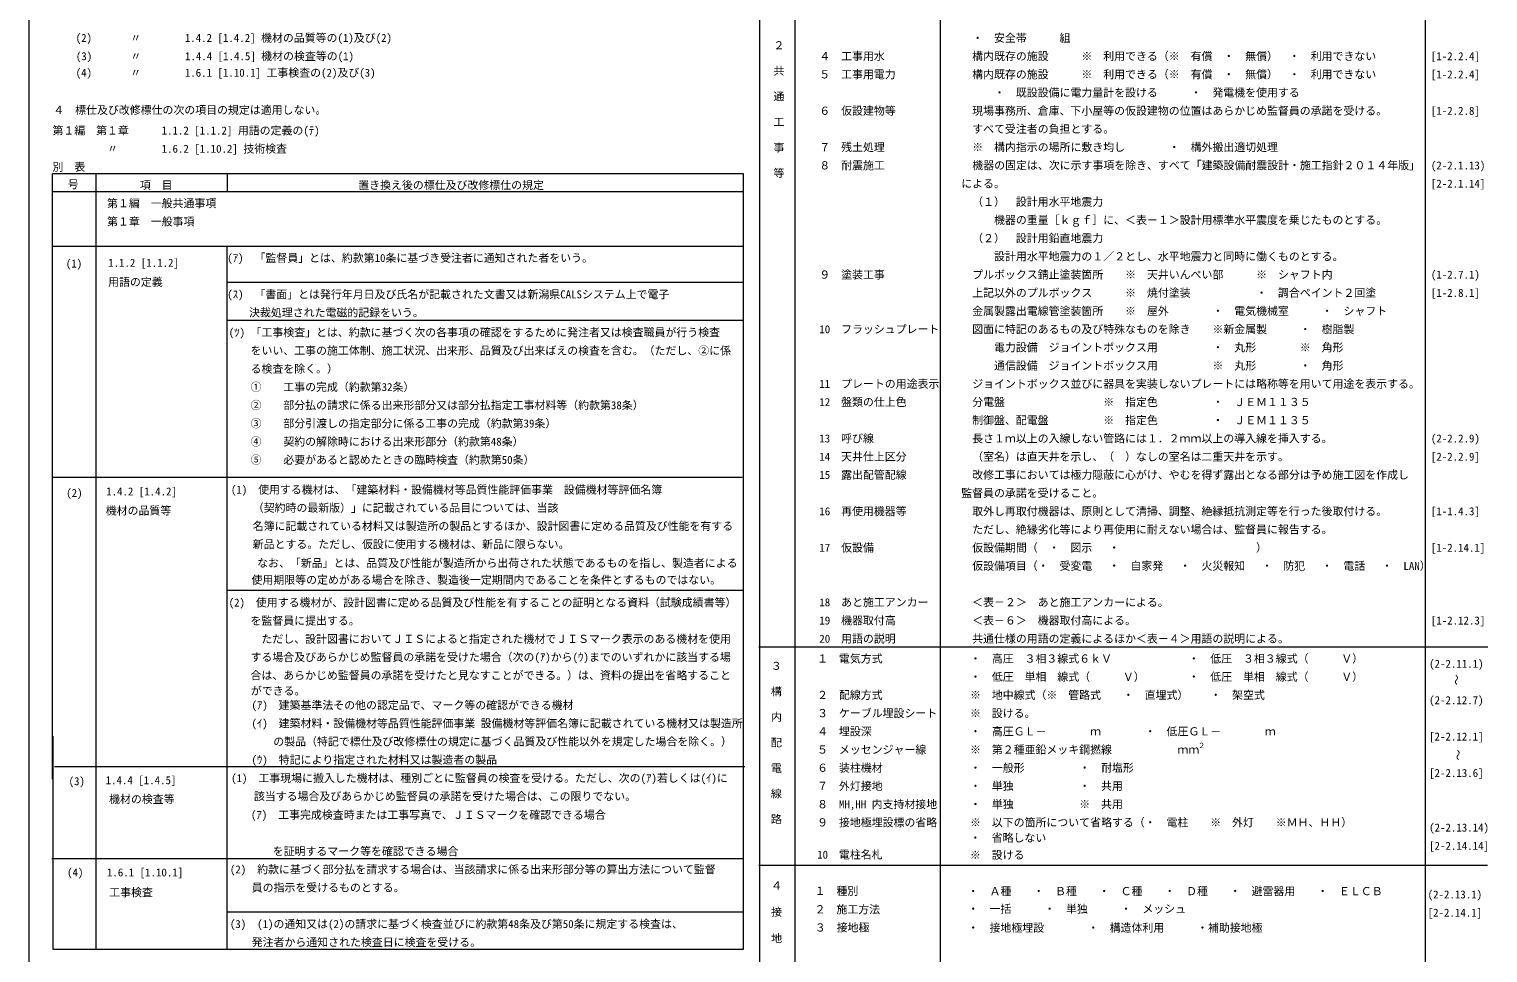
# Model space of a CAD drawing. Units: millimetres on the paper. Extents: x -504 to 402, y -275 to 390.
# Drawn here: x -399.4 to 1.3, y -125.7 to 128 of the extents above; entities that cross this region are included whole.
import ezdxf
from ezdxf.enums import TextEntityAlignment as Align

# ---------------------------------------------------------------- set-up
doc = ezdxf.new("R2010")
doc.units = ezdxf.units.MM
for name, color, linetype, lineweight in [('F-2_文字', 4, 'Continuous', 9), ('F-5_項目枠', 4, 'Continuous', 9), ('F-7', 4, 'Continuous', 9)]:
    doc.layers.add(name, color=color, linetype=linetype, lineweight=lineweight)
doc.styles.add('@ＭＳ ゴシック', font='')
doc.styles.add('ＭＳ ゴシック', font='')
doc.styles.get('@ＭＳ ゴシック').set_extended_font_data('@MS Gothic')
doc.styles.get('ＭＳ ゴシック').set_extended_font_data('MS Gothic')

msp = doc.modelspace()

# ---------------------------------------------------------------- linework, layer by layer
at = {"layer": 'F-5_項目枠'}
for p, q in [((-198.743, 279.319), (-198.743, -245.949)), ((-189.104, 279.076), (-189.104, -250.481)), ((-149.105, 279.076), (-149.105, -250.481)), ((-15.895, 279.076), (-15.895, -250.481)), ((-392.993, -78.021), (-392.993, 88.384)), ((-392.993, 88.384), (-203.278, 88.384)), ((-380.993, -124.823), (-380.993, 88.384)), ((-345.015, 88.384), (-345.015, 83.384)), ((-203.278, 88.384), (-203.278, -124.819)), ((-392.993, 83.384), (-203.397, 83.384)), ((-392.993, 68.384), (-203.278, 68.384)), ((-344.993, -124.823), (-344.993, 68.384)), ((-203.278, 58.384), (-344.993, 58.384)), ((-203.303, 47.932), (-344.993, 47.932)), ((-392.991, 4.971), (-203.503, 4.971)), ((-203.304, -26.225), (-344.813, -26.225)), ((-342.885, -26.225), (-344.792, -26.225)), ((-198.944, -41.625), (1.306, -41.625)), ((-392.792, -124.833), (-392.792, -66.238)), ((-202.762, -74.586), (-392.477, -74.586)), ((-393.16, -99.786), (-203.445, -99.786)), ((-198.992, -101.684), (1.258, -101.684)), ((-203.454, -114.564), (-345.001, -114.564)), ((-203.296, -124.833), (-392.792, -124.833))]:
    msp.add_line(p, q, dxfattribs=at)
at = {"layer": 'F-7'}
msp.add_line((-399.393, -275.081), (-399.393, 279.719), dxfattribs=at)

# ---------------------------------------------------------------- texts
at = {"layer": 'F-2_文字', "style": 'ＭＳ ゴシック'}
for s, height, p in [('(2)\u3000\u3000 \u3000〃 \u3000\u3000\u3000 1.4.2 [1.4.2] 機材の品質等の(1)及び(2)', 2.199, (-386.614, 123.824)), ('・\u3000安全帯\u3000\u3000\u3000組', 2.199, (-140.34, 123.8)), ('(3)\u3000\u3000 \u3000〃 \u3000\u3000\u3000 1.4.4 [1.4.5] 機材の検査等の(1)', 2.199, (-386.56, 118.8)), ('４\u3000工事用水', 2.199, (-182.34, 118.8)), ('構内既存の施設', 2.199, (-140.34, 118.8)), ('※\u3000利用できる（※\u3000有償\u3000・\u3000無償）\u3000・\u3000利用できない', 2.199, (-110.34, 118.8)), ('[1-2.2.4]', 2.199, (-14.34, 118.8)), ('(4)\u3000\u3000 \u3000〃 \u3000\u3000\u3000 1.6.1 [1.10.1] 工事検査の(2)及び(3)', 2.199, (-386.614, 114.262)), ('５\u3000工事用電力', 2.199, (-182.34, 113.8)), ('構内既存の施設', 2.199, (-140.34, 113.8)), ('※\u3000利用できる（※\u3000有償\u3000・\u3000無償）\u3000・\u3000利用できない', 2.199, (-110.34, 113.8)), ('[1-2.2.4]', 2.199, (-14.34, 113.8)), ('\u3000\u3000・\u3000既設設備に電力量計を設ける\u3000\u3000\u3000・\u3000発電機を使用する', 2.199, (-140.34, 108.8)), ('４\u3000標仕及び改修標仕の次の項目の規定は適用しない。', 2.199, (-392.766, 104.02)), ('６\u3000仮設建物等', 2.199, (-182.34, 103.8)), ('現場事務所、倉庫、下小屋等の仮設建物の位置はあらかじめ監督員の承諾を受ける。', 2.199, (-140.34, 103.8)), ('[1-2.2.8]', 2.199, (-14.34, 103.8)), ('第１編  第１章  \u3000\u30001.1.2 [1.1.2] 用語の定義の(ﾃ)', 2.199, (-392.993, 98.384)), ('すべて受注者の負担とする。', 2.199, (-140.34, 98.8)), ('\u3000\u3000\u3000\u3000\u3000〃  \u3000\u3000\u30001.6.2 [1.10.2] 技術検査', 2.199, (-392.993, 93.384)), ('７\u3000残土処理', 2.199, (-182.34, 93.8)), ('※\u3000構内指示の場所に敷き均し', 2.199, (-140.34, 93.8)), ('・\u3000構外搬出適切処理', 2.199, (-86.34, 93.8)), ('\u3000\u3000別\u3000表', 2.199, (-398.993, 88.384)), ('８\u3000耐震施工', 2.199, (-182.34, 88.8)), ('機器の固定は、次に示す事項を除き、すべて「建築設備耐震設計・施工指針２０１４年版」', 2.199, (-140.302, 88.832)), ('(2-2.1.13)', 2.199, (-14.34, 88.8)), ('号', 2.199, (-388.81, 83.608)), ('項\u3000目', 2.199, (-368.993, 83.384)), ('置き換え後の標仕及び改修標仕の規定', 2.199, (-308.993, 83.384)), ('\u3000による。', 2.199, (-146.34, 83.8)), ('[2-2.1.14]', 2.199, (-14.34, 83.8)), ('\u3000第１編\u3000一般共通事項', 2.199, (-380.993, 78.384)), ('（１）\u3000設計用水平地震力', 2.199, (-140.34, 78.8)), ('\u3000第１章\u3000一般事項', 2.199, (-380.993, 73.384)), ('機器の重量［ｋｇｆ］に、＜表－１＞設計用標準水平震度を乗じたものとする。', 2.199, (-134.34, 73.8)), ('（２）\u3000設計用鉛直地震力', 2.199, (-140.34, 68.8)), ('(1)', 2.199, (-389.321, 61.838)), ('  1.1.2 [1.1.2]', 2.199, (-380.699, 62.049)), ('(ｱ)\u3000「監督員」とは、約款第10条に基づき受注者に通知された者をいう。', 2.199, (-344.993, 63.384)), ('設計用水平地震力の１／２とし、水平地震力と同時に働くものとする。', 2.199, (-134.34, 63.8)), ('９\u3000塗装工事', 2.199, (-182.34, 58.8)), ('プルボックス錆止塗装箇所', 2.199, (-140.34, 58.8)), ('※\u3000天井いんぺい部', 2.199, (-98.34, 58.8)), ('※\u3000シャフト内', 2.199, (-62.34, 58.8)), ('(1-2.7.1)', 2.199, (-14.34, 58.8)), ('\u3000用語の定義', 2.199, (-380.699, 56.791)), ('(ｽ)\u3000「書面」とは発行年月日及び氏名が記載された文書又は新潟県CALSシステム上で電子', 2.199, (-344.993, 53.384)), ('上記以外のプルボックス', 2.199, (-140.34, 53.8)), ('※\u3000焼付塗装', 2.199, (-98.34, 53.8)), ('・\u3000調合ペイント２回塗', 2.199, (-62.34, 53.8)), ('[1-2.8.1]', 2.199, (-14.34, 53.8)), ('決裁処理された電磁的記録をいう。', 2.199, (-338.993, 48.384)), ('金属製露出電線管塗装箇所', 2.199, (-140.34, 48.8)), ('※\u3000屋外', 2.199, (-98.34, 48.8)), ('・\u3000電気機械室', 2.199, (-74.34, 48.8)), ('・\u3000シャフト', 2.199, (-44.34, 48.8)), ('(ﾂ) 「工事検査」とは、約款に基づく次の各事項の確認をするために発注者又は検査職員が行う検査', 2.199, (-344.572, 42.932)), ('10\u3000フラッシュプレート', 2.199, (-182.34, 43.8)), ('図面に特記のあるもの及び特殊なものを除き', 2.199, (-140.34, 43.8)), ('※新金属製', 2.199, (-74.34, 43.8)), ('・\u3000樹脂製', 2.199, (-50.34, 43.8)), ('をいい、工事の施工体制、施工状況、出来形、品質及び出来ばえの検査を含む。（ただし、②に係', 2.199, (-338.572, 37.932)), ('電力設備\u3000ジョイントボックス用', 2.199, (-134.34, 38.8)), ('・\u3000丸形', 2.199, (-74.34, 38.8)), ('※\u3000角形', 2.199, (-50.34, 38.8)), ('る検査を除く。）', 2.199, (-338.572, 32.932)), ('通信設備\u3000ジョイントボックス用', 2.199, (-134.34, 33.8)), ('※\u3000丸形', 2.199, (-74.34, 33.8)), ('・\u3000角形', 2.199, (-50.34, 33.8)), ('①\u3000\u3000工事の完成（約款第32条）', 2.199, (-338.572, 27.932)), ('11\u3000プレートの用途表示', 2.199, (-182.34, 28.8)), ('ジョイントボックス並びに器具を実装しないプレートには略称等を用いて用途を表示する。', 2.199, (-140.34, 28.8)), ('②\u3000\u3000部分払の請求に係る出来形部分又は部分払指定工事材料等（約款第38条）', 2.199, (-338.572, 22.932)), ('12\u3000盤類の仕上色', 2.199, (-182.34, 23.8)), ('分電盤', 2.199, (-140.34, 23.8)), ('※\u3000指定色', 2.199, (-104.34, 23.8)), ('・\u3000ＪＥＭ１１３５', 2.199, (-74.34, 23.8)), ('③\u3000\u3000部分引渡しの指定部分に係る工事の完成（約款第39条）', 2.199, (-338.572, 17.932)), ('制御盤、配電盤', 2.199, (-140.34, 18.8)), ('※\u3000指定色', 2.199, (-104.34, 18.8)), ('・\u3000ＪＥＭ１１３５', 2.199, (-74.34, 18.8)), ('④\u3000\u3000契約の解除時における出来形部分（約款第48条）', 2.199, (-338.572, 12.932)), ('13\u3000呼び線', 2.199, (-182.34, 13.8)), ('長さ１ｍ以上の入線しない管路には１．２ｍｍ以上の導入線を挿入する。', 2.199, (-140.34, 13.8)), ('(2-2.2.9)', 2.199, (-14.34, 13.8)), ('（室名）は直天井を示し、（\u3000）なしの室名は二重天井を示す。', 2.199, (-140.34, 8.8)), ('⑤\u3000\u3000必要があると認めたときの臨時検査（約款第50条）', 2.199, (-338.572, 7.932)), ('14\u3000天井仕上区分', 2.199, (-182.34, 8.8)), ('[2-2.2.9]', 2.199, (-14.34, 8.8)), ('15\u3000露出配管配線', 2.199, (-182.34, 3.8)), ('改修工事においては極力隠蔽に心がけ、やむを得ず露出となる部分は予め施工図を作成し', 2.199, (-140.34, 3.8)), ('(2)', 2.199, (-389.22, -1.171)), ('  1.4.2 [1.4.2]', 2.199, (-381.243, -0.754)), ('(1)  使用する機材は、「建築材料・設備機材等品質性能評価事業\u3000設備機材等評価名簿', 2.199, (-343.97, -0.26)), ('\u3000監督員の承諾を受けること。', 2.199, (-146.34, -1.2)), ('\u3000機材の品質等', 2.199, (-381.362, -6.019)), ('（契約時の最新版）」に記載されている品目については、当該', 2.199, (-337.97, -5.26)), ('16\u3000再使用機器等', 2.199, (-182.34, -6.2)), ('取外し再取付機器は、原則として清掃、調整、絶縁抵抗測定等を行った後取付ける。', 2.199, (-140.34, -6.2)), ('[1-1.4.3]', 2.199, (-14.34, -6.2)), ('名簿に記載されている材料又は製造所の製品とするほか、設計図書に定める品質及び性能を有する', 2.199, (-337.97, -10.26)), ('ただし、絶縁劣化等により再使用に耐えない場合は、監督員に報告する。', 2.199, (-140.34, -11.2)), ('新品とする。ただし、仮設に使用する機材は、新品に限らない。', 2.199, (-337.97, -15.26)), ('17\u3000仮設備', 2.199, (-182.34, -16.2)), ('仮設備期間（\u3000・\u3000図示 \u3000・\u3000\u3000\u3000\u3000\u3000\u3000\u3000\u3000\u3000 \u3000\u3000\u3000）\u3000', 2.199, (-140.34, -16.2)), ('[1-2.14.1]', 2.199, (-14.34, -16.2)), ('なお、「新品」とは、品質及び性能が製造所から出荷された状態であるものを指し、製造者による', 2.199, (-336.77, -20.424)), ('仮設備項目（・\u3000受変電 \u3000・\u3000自家発 \u3000・\u3000火災報知 \u3000・\u3000防犯 \u3000・\u3000電話 \u3000・\u3000LAN）', 2.199, (-140.34, -21.2)), ('使用期限等の定めがある場合を除き、製造後一定期間内であることを条件とするものではない。', 2.199, (-338.311, -25.045)), ('(2)  使用する機材が、設計図書に定める品質及び性能を有することの証明となる資料（試験成績書等）', 2.199, (-344.591, -31.269)), ('18\u3000あと施工アンカー', 2.199, (-182.34, -31.2)), ('＜表－２＞\u3000あと施工アンカーによる。', 2.199, (-140.34, -31.2)), ('を監督員に提出する。', 2.199, (-338.591, -36.269)), ('19\u3000機器取付高', 2.199, (-182.34, -36.2)), ('＜表－６＞\u3000機器取付高による。', 2.199, (-140.34, -36.2)), ('[1-2.12.3]', 2.199, (-14.34, -36.2)), ('\u3000ただし、設計図書においてＪＩＳによると指定された機材でＪＩＳマーク表示のある機材を使用', 2.199, (-338.591, -41.269)), ('20\u3000用語の説明', 2.199, (-182.34, -41.2)), ('共通仕様の用語の定義によるほか＜表－４＞用語の説明による。', 2.199, (-140.34, -41.2)), ('する場合及びあらかじめ監督員の承諾を受けた場合（次の(ｱ)から(ｳ)までのいずれかに該当する場', 2.199, (-338.591, -46.269)), ('１\u3000電気方式', 2.199, (-182.945, -46.67)), ('・\u3000高圧\u3000３相３線式６ｋＶ', 2.199, (-140.945, -46.67)), ('・\u3000低圧\u3000３相３線式（\u3000\u3000\u3000Ｖ）', 2.199, (-80.945, -46.67)), ('合は、あらかじめ監督員の承諾を受けたと見なすことができる。）は、資料の提出を省略すること', 2.199, (-338.591, -51.269)), ('(2-2.11.1)', 2.199, (-14.82, -48.081)), ('・\u3000低圧\u3000単相\u3000線式（\u3000\u3000\u3000Ｖ）', 2.199, (-140.945, -51.67)), ('・\u3000低圧\u3000単相\u3000線式（\u3000\u3000\u3000Ｖ）', 2.199, (-80.945, -51.67)), ('ができる。', 2.199, (-338.513, -55.531)), ('２\u3000配線方式', 2.199, (-182.945, -56.67)), ('※\u3000地中線式（※\u3000管路式\u3000\u3000・\u3000直埋式）', 2.199, (-140.945, -56.67)), ('・\u3000架空式', 2.199, (-74.945, -56.67)), ('(2-2.12.7)', 2.199, (-14.82, -58.081)), ('(ｱ)  建築基準法その他の認定品で、マーク等の確認ができる機材', 2.199, (-338.331, -59.455)), ('３\u3000ケーブル埋設シート', 2.199, (-182.945, -61.67)), ('※\u3000設ける。', 2.199, (-140.945, -61.67)), ('(ｲ)  建築材料・設備機材等品質性能評価事業 設備機材等評価名簿に記載されている機材又は製造所', 2.199, (-338.331, -64.455)), ('４\u3000埋設深', 2.199, (-182.945, -66.67)), ('・\u3000高圧ＧＬ－\u3000\u3000\u3000\u3000ｍ', 2.199, (-140.945, -66.67)), ('・\u3000低圧ＧＬ－\u3000\u3000\u3000\u3000ｍ', 2.199, (-92.945, -66.67)), ('\u3000\u3000の製品（特記で標仕及び改修標仕の規定に基づく品質及び性能以外を規定した場合を除く。）', 2.199, (-338.331, -69.455)), ('２', 1.466, (-78.316, -69.932)), ('[2-2.12.1]', 2.199, (-14.82, -68.081)), ('(ｳ)  特記により指定された材料又は製造者の製品', 2.199, (-338.331, -74.455)), ('５\u3000メッセンジャー線', 2.199, (-182.945, -71.67)), ('※\u3000第２種亜鉛メッキ鋼撚線\u3000\u3000\u3000\u3000\u3000\u3000ｍｍ', 2.199, (-140.945, -71.67)), ('６\u3000装柱機材', 2.199, (-182.945, -76.67)), ('・\u3000一般形', 2.199, (-140.945, -76.67)), ('・\u3000耐塩形', 2.199, (-110.945, -76.67)), ('[2-2.13.6]', 2.199, (-14.82, -78.081)), (' (3)', 2.199, (-390.054, -80.336)), (' 1.4.4 [1.4.5]', 2.199, (-379.886, -80.061)), ('(1)\u3000工事現場に搬入した機材は、種別ごとに監督員の検査を受ける。ただし、次の(ｱ)若しくは(ｲ)に', 2.199, (-343.915, -79.487)), ('７\u3000外灯接地', 2.199, (-182.945, -81.67)), ('・\u3000単独', 2.199, (-140.945, -81.67)), ('・\u3000共用', 2.199, (-110.945, -81.67)), ('\u3000機材の検査等', 2.199, (-380.436, -85.283)), ('該当する場合及びあらかじめ監督員の承諾を受けた場合は、この限りでない。', 2.199, (-337.653, -84.487)), ('８\u3000MH,HH 内支持材接地', 2.199, (-182.945, -86.67)), ('・\u3000単独', 2.199, (-140.945, -86.67)), ('※\u3000共用', 2.199, (-110.945, -86.67)), ('(ｱ)  工事完成検査時または工事写真で、ＪＩＳマークを確認できる場合', 2.199, (-338.477, -89.586)), ('９\u3000接地極埋設標の省略', 2.199, (-182.945, -91.67)), ('※\u3000以下の箇所について省略する（・\u3000電柱\u3000\u3000※\u3000外灯\u3000\u3000※ＭＨ、ＨＨ）', 2.199, (-140.945, -91.67)), ('(2-2.13.14)', 2.199, (-14.82, -93.081)), ('・\u3000省略しない', 2.199, (-140.978, -95.902)), ('[2-2.14.14]', 2.199, (-14.82, -98.081)), ('を証明するマーク等を確認できる場合', 2.199, (-332.477, -99.586)), ('10\u3000電柱名札', 2.199, (-182.935, -100.511)), ('※\u3000設ける', 2.199, (-140.978, -100.607)), ('(4)', 2.199, (-388.983, -105.394)), (' 1.6.1 [1.10.1]', 2.199, (-379.527, -105.394)), ('(2)  約款に基づく部分払を請求する場合は、当該請求に係る出来形部分等の算出方法について監督', 2.199, (-344.255, -104.564)), ('\u3000工事検査', 2.199, (-380.407, -110.892)), ('員の指示を受けるものとする。', 2.199, (-338.255, -109.564)), ('１\u3000種別', 2.199, (-183.625, -110.489)), ('・\u3000Ａ種\u3000\u3000・\u3000Ｂ種\u3000\u3000・\u3000Ｃ種\u3000\u3000・\u3000Ｄ種\u3000\u3000・\u3000避雷器用\u3000\u3000・\u3000ＥＬＣＢ', 2.199, (-141.571, -110.553)), ('(2-2.13.1)', 2.199, (-15.226, -111.445)), ('２\u3000施工方法', 2.199, (-183.625, -115.546)), ('・\u3000一括\u3000\u3000\u3000・\u3000単独\u3000\u3000\u3000・\u3000メッシュ', 2.199, (-141.571, -115.418)), ('[2-2.14.1]', 2.199, (-15.226, -116.445)), ('(3)\u3000(1)の通知又は(2)の請求に基づく検査並びに約款第48条及び第50条に規定する検査は、', 2.199, (-344.255, -119.564)), ('３\u3000接地極', 2.199, (-183.561, -120.538)), ('・\u3000接地極埋設\u3000\u3000\u3000\u3000・\u3000構造体利用\u3000\u3000\u3000・補助接地極', 2.199, (-141.571, -120.602)), ('発注者から通知された検査日に検査を受ける。', 2.199, (-338.255, -124.564))]:
    msp.add_text(s, height=height, dxfattribs=at).set_placement(p, align=Align.BOTTOM_LEFT)
for p in [(-9.143, -49.259), (-8.69, -69.884)]:
    msp.add_text('～', height=2.199, rotation=270, dxfattribs=at).set_placement(p, align=Align.BOTTOM_LEFT)
at = {"layer": 'F-2_文字', "char_height": 2.199, "attachment_point": 7, "rotation": 270, "style": '@ＭＳ ゴシック'}
for s, insert in [('\\T1.17;２\u3000共\u3000通\u3000工\u3000事\u3000等', (-194.871, 125.114)), ('\\T1.17;３\u3000構\u3000内\u3000配\u3000電\u3000線\u3000路', (-195.597, -45.357)), ('\\T1.21;４\\~\\~接\u3000地', (-195.53, -105.689))]:
    msp.add_mtext(s, dxfattribs=dict(at, insert=insert))

doc.saveas('drawing.dxf')
